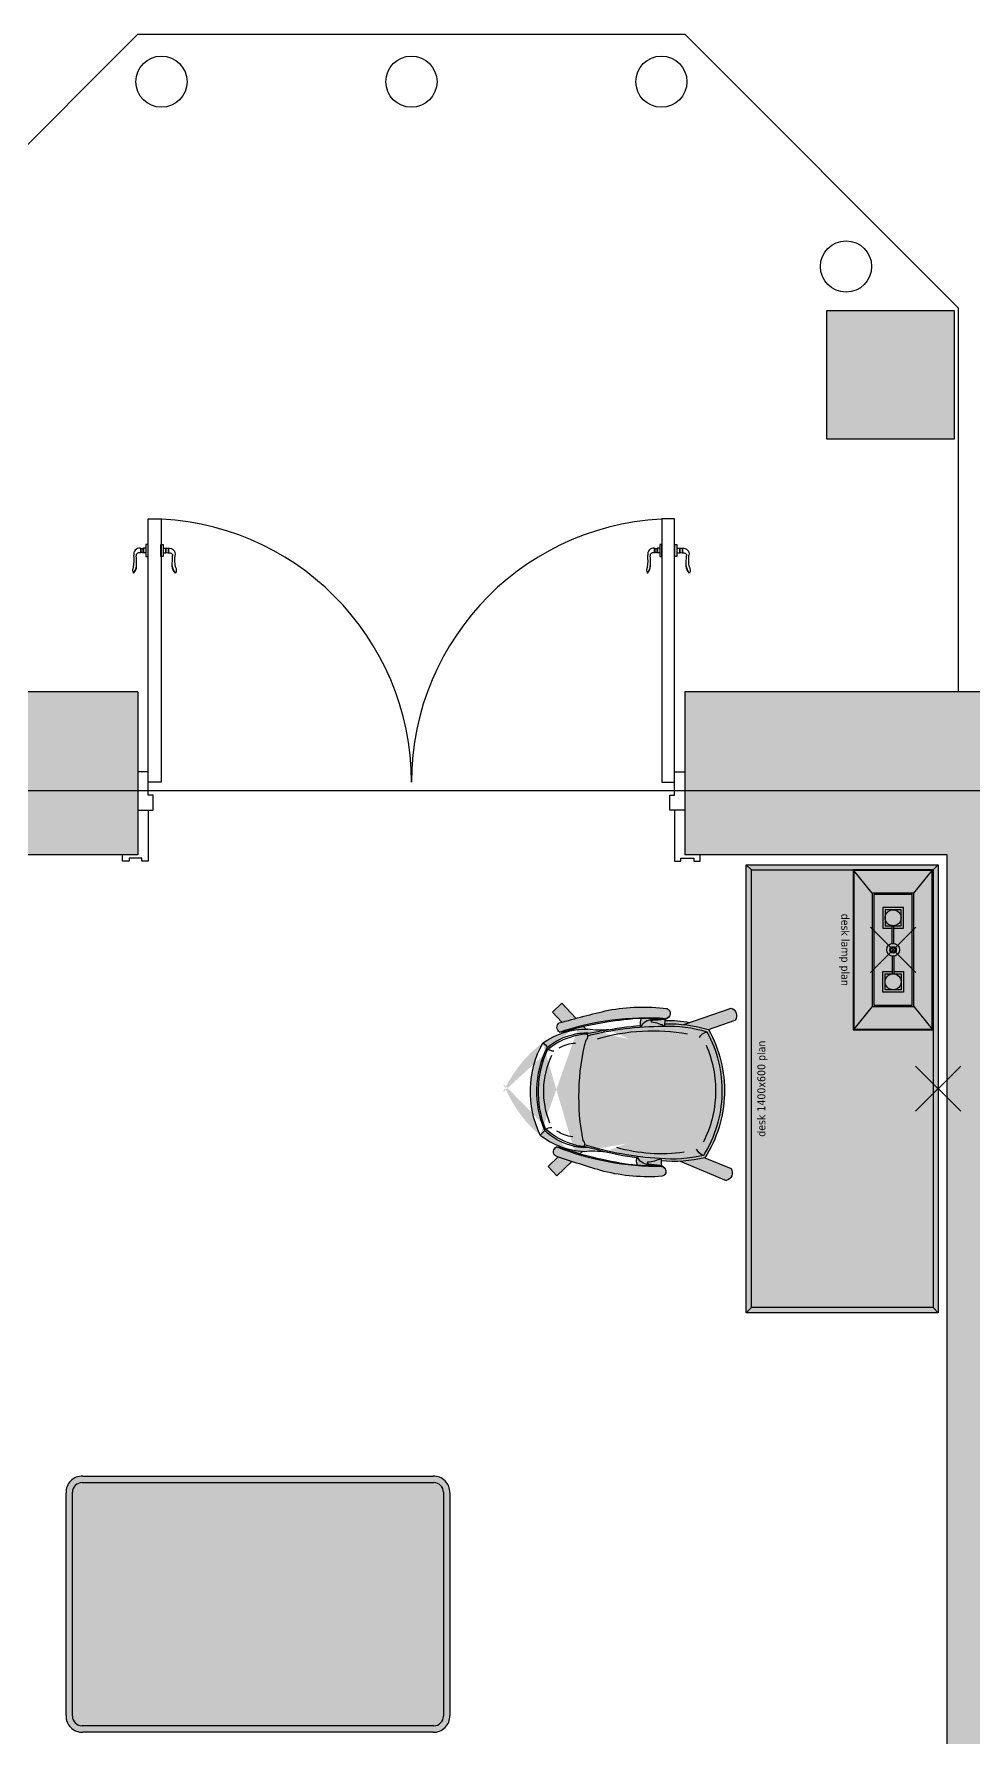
# Model space of a CAD drawing. Header units: millimetres. Extents: x 11159 to 50121, y 18346 to 37577.
# Drawn here: x 38615 to 41554, y 31997 to 37321 of the extents above; entities that cross this region are included whole.
import ezdxf
from ezdxf.enums import TextEntityAlignment as Align

# ---------------------------------------------------------------- set-up
doc = ezdxf.new("R2010")
doc.units = ezdxf.units.MM
for name, color, linetype in [('axis', 40, 'Continuous'), ('doors', 4, 'Continuous'), ('dwgmodels.com', 19, 'Continuous'), ('furnhatch', 254, 'Continuous'), ('furniture', 34, 'Continuous'), ('HATCH', 8, 'Continuous'), ('wall', 5, 'Continuous')]:
    doc.layers.add(name, color=color, linetype=linetype)
doc.styles.add('ayala furniture', font='tahoma.ttf', dxfattribs={"height": 25})

# ---------------------------------------------------------------- blocks, each defined once
blk = doc.blocks.new('door-handle')
at = {"color": 0}
for p, q in [((-32, 10), (-32, -10.00000000000728)), ((-30, 9), (-32, 9)), ((-30, 9), (-30, -9)), ((-19, 9), (-21, 9)), ((-21, 9), (-21, -9)), ((-19, 10), (-19, -10.00000000000728)), ((-9, 10), (-19, 10)), ((0, 25), (-9, 25)), ((-9, 25), (-9, -25)), ((0, -25), (0, 25)), ((-32, -10.00000000000364), (-40.34172901356942, -10.00000000000364)), ((-30, -9), (-32, -9)), ((-19, -9), (-21, -9)), ((-9, -10), (-19, -10.00000000000364)), ((-9, -25), (0, -25)), ((-61.67027487228916, -93.05419732806331), (-60.75208368415406, -94.01785612024833))]:
    blk.add_line(p, q, dxfattribs=at)
for centre, radius, start, end in [((-34.46362960745319, -14.92424038324498), 25.04570281554129, 84.35495152263769, 191.5747182569977), ((-25.49999999999818, 16.17089144310557), 8.465913068820786, 237.8902061553036, 302.1097938446965), ((-38.8885466585707, -82.44414781276464), 25.13126123219481, 149.329352931917, 204.972632821159), ((-91.0594398050871, -62.15080612508973), 42.64671855244374, 313.5613391426849, 358.16915816811), ((-90.1706845965, -63.14248529410906), 42.64671855244374, 313.5613391426849, 358.16915816811), ((-242.8306956194119, -39.24300342557399), 184.8403687438857, 350.5395445302115, 5.991388819178432), ((-39.67183528947498, -19.52468724937171), 9.54821579143467, 85.9768775786792, 192.3256840784366), ((-595.5908857967352, -61.5688183318307), 548.0530142172786, 359.6930381090062, 4.186108045202766), ((-25.49999999999818, -16.17089144310921), 8.465913068820786, 57.89020615530352, 122.1097938446965)]:
    blk.add_arc(centre, radius, start, end, dxfattribs=at)
blk = doc.blocks.new('desk1400 (pl)')
at = {"layer": 'furnhatch'}
blk.add_hatch(color=256, dxfattribs=at).paths.add_polyline_path([(-700.0000000000001, 0), (-700.0000000000001, -599.9999999999995), (700.0000000000001, -599.9999999999995), (700.0000000000001, 0)])
at = {"color": 0, "linetype": 'ByBlock'}
for p, q in [((-700.0000000000001, 4.547473508864641e-13), (-684.0000000000001, -15.99999999999955)), ((683.9999999999999, -16), (699.9999999999999, 0)), ((-683.9999999999999, -583.9999999999991), (-699.9999999999999, -599.9999999999991)), ((684.0000000000001, -583.9999999999995), (700.0000000000001, -599.9999999999995))]:
    blk.add_line(p, q, dxfattribs=at)
for points in [[(-700.0000000000001, -599.9999999999995), (700.0000000000001, -600), (700.0000000000001, 0), (-700, 0)], [(-683.9999999999999, -583.9999999999991), (684.0000000000001, -583.9999999999995), (684.0000000000001, -16), (-684, -16)]]:
    blk.add_lwpolyline(points, close=True, dxfattribs=at)
at = {"layer": 'dwgmodels.com'}
blk.add_lwpolyline([(-700.0000000000001, -599.9999999999995), (700.0000000000001, -599.9999999999995), (700.0000000000001, 0), (-700.0000000000001, 0)], close=True, dxfattribs=at)
blk = doc.blocks.new('chair(top)')
h = blk.add_hatch(color=254)
edge = h.paths.add_edge_path()
edge.add_line((-268.7258775819937, 217.8700059060102), (-268.8082901656599, 220.8151209216048))
edge.add_ellipse((-264.8151906370331, 240.5647524405467), major_axis=(-14.24768031961131, 14.2476803196113), ratio=0.9999999999991576, start_angle=74.44572454939811, end_angle=123.5696855099821, ccw=False)
edge.add_ellipse((-269.2934629281954, 239.6549229735938), major_axis=(11.21819662684667, 11.21819662684667), ratio=0.9999999999996725, start_angle=64.62616845629191, end_angle=169.5417827002394, ccw=False)
edge.add_ellipse((-199.7111331898341, -330.5546092239638), major_axis=(-417.1423224938641, 417.1423224938641), ratio=0.9999999999999156, start_angle=304.4125378387086, end_angle=322.29530560955857, ccw=False)
edge.add_ellipse((-754.7219521359948, -2650.423126653714), major_axis=(-2103.410748130997, 2103.410748130997), ratio=0.9999999999999782, start_angle=300.10151816898457, end_angle=302.1137096617236, ccw=False)
edge.add_line((10.08759975196153, 224.2490111837433), (54.37378485003137, 271.0850518966581))
edge.add_line((54.37378485003137, 271.0850518966581), (83.43815236988303, 243.6030115671456))
edge.add_line((83.43815236988303, 243.6030115671456), (53.80265087159933, 212.2611935341083))
edge.add_ellipse((-754.7219521353836, -2650.423126653885), major_axis=(-2103.410748562303, 2103.410748562302), ratio=0.9999999998586856, start_angle=299.0562210493645, end_angle=299.2284193854286, ccw=False)
edge.add_ellipse((52.85564905080537, 196.0846871638896), major_axis=(-11.82700587491875, 11.82700587491875), ratio=0.9999999999995888, start_angle=163.7727397053436, end_angle=280.19489465516006, ccw=False)
edge.add_ellipse((56.92524343710102, 218.0836809898028), major_axis=(26.07484310239823, 26.07484310239823), ratio=0.9999999999998664, start_angle=207.1728532711554, end_angle=231.1979395816537, ccw=False)
edge.add_ellipse((-218.2791082765034, -674.8299108590254), major_axis=(634.6207870617633, 634.6207870617632), ratio=0.9999999999991646, start_angle=27.89886255482355, end_angle=28.91341477611117)
edge.add_line((30.40593617323611, 187.517371510723), (27.9968867872085, 184.9696168356822))
edge.add_ellipse((-548.4495624315896, -2001.232787197321), major_axis=(587.0701330397267, 2183.613920179248), ratio=0.3197021209612336, start_angle=353.4974769260804, end_angle=360.8664433436097, ccw=False)
edge.add_ellipse((-167.8147776433034, -4.695928454431851), major_axis=(-226.2741699807234, 226.2741699807234), ratio=0.9999999999999298, start_angle=199.8922707132662, end_angle=253.3134861441613, ccw=False)
edge.add_ellipse((-659.5039093939413, 1967.43085890685), major_axis=(-708.263130267219, 2147.366860089802), ratio=0.3197021209613926, start_angle=179.133556656394, end_angle=186.5025230739189, ccw=False)
edge.add_line((38.29691425853525, -183.1145302273944), (40.84466893356876, -185.5235796134257))
edge.add_ellipse((-255.6752539186273, 661.5673376411287), major_axis=(634.6207870683817, 634.6207870683816), ratio=0.9999999999921979, start_angle=244.2923420815168, end_angle=245.3068943028054)
edge.add_ellipse((69.03180125441577, -214.5590493780692), major_axis=(-26.07484310241184, 26.07484310241184), ratio=0.9999999999997788, start_angle=312.00781727580124, end_angle=336.03290358611747, ccw=False)
edge.add_ellipse((63.73835130673251, -192.8220598102162), major_axis=(-11.82700587491932, 11.82700587491932), ratio=0.9999999999995678, start_angle=173.010862202313, end_angle=289.4330171521126, ccw=False)
edge.add_ellipse((-901.7574218459631, 2604.070184822682), major_axis=(-2103.41074793095, 2103.410747930949), ratio=0.9999999996930369, start_angle=153.9773374616437, end_angle=154.1495357977531, ccw=False)
edge.add_line((65.58849095692858, -208.9202943118325), (96.93030898991856, -238.5557958101526))
edge.add_line((96.93030898991856, -238.5557958101526), (69.44826866047515, -267.6201633300552))
edge.add_line((69.44826866047515, -267.6201633300552), (22.61222794761125, -223.3339782319308))
edge.add_ellipse((-901.7574218456575, 2604.070184822791), major_axis=(-2103.410748130788, 2103.410748130788), ratio=0.9999999999994623, start_angle=151.0920471957012, end_angle=153.1042386884402, ccw=False)
edge.add_ellipse((-217.883832038744, 318.8691301071085), major_axis=(-417.1423224938707, 417.1423224938706), ratio=0.9999999999998921, start_angle=130.9104512478701, end_angle=148.7932190187255, ccw=False)
edge.add_ellipse((-255.4701187021274, -254.3392807485179), major_axis=(11.21819662684518, 11.21819662684518), ratio=0.9999999999997722, start_angle=103.66397415717847, end_angle=208.5795884010857, ccw=False)
edge.add_ellipse((-250.9479749099992, -254.9972533136533), major_axis=(-14.24768031964553, 14.24768031964553), ratio=0.9999999999990276, start_angle=-30.363928652567722, end_angle=18.76003230794572, ccw=False)
edge.add_line((-256.0392612595751, -235.5018284070575), (-256.4378955271532, -221.2561426769753))
edge.add_ellipse((-295.7004372587544, 195.4732743575805), major_axis=(-295.97715638611, 295.9771563861099), ratio=0.9999999999998843, start_angle=132.2876374217565, end_angle=140.3822860605126, ccw=False)
edge.add_line((-315.5082297867921, -222.63269972118), (-460.006585750496, -282.4357960835187))
edge.add_ellipse((-453.9273444394785, -258.2746066892141), major_axis=(-17.61704072573552, 17.61704072573552), ratio=0.9999999999999213, start_angle=14.089224986627073, end_angle=120.87687039063141, ccw=False)
edge.add_line((-475.3029883108975, -245.4760873628838), (-393.3400231896667, -211.5543235573568))
edge.add_ellipse((-64.68620707647642, -1.810101617313194), major_axis=(275.6863883864078, 275.6863883864078), ratio=0.9999999999999918, start_angle=136.6028784287194, end_angle=167.5456914886425, ccw=False)
edge.add_ellipse((-64.68620707647642, -1.810101617316832), major_axis=(-275.6863883864233, 275.6863883864233), ratio=0.9999999999998269, start_angle=15.660065368797405, end_angle=46.602878428724125, ccw=False)
edge.add_line((-404.5550088999589, 189.2269812489831), (-488.2866812199645, 218.5121440731491))
edge.add_ellipse((-467.6602035633114, 232.4860006397394), major_axis=(17.61704072573502, 17.61704072573502), ratio=0.9999999999996753, start_angle=62.32888646681948, end_angle=169.1165318708087, ccw=False)
edge.add_line((-475.0810695609252, 256.269419143191), (-346.3167110529757, 211.2340687151736))
edge.add_ellipse((-272.0076456527895, -200.6920375279806), major_axis=(-295.9771563863061, 295.9771563863061), ratio=0.999999999999935, start_angle=314.5507772149108, end_angle=325.22584737304743, ccw=False)
edge = h.paths.add_edge_path(flags=16)
edge.add_ellipse((-225.570224367184, 209.9252218375368), major_axis=(-24.10597093469982, 24.10597093469982), ratio=0.9999999999997591, start_angle=211.2676183798251, end_angle=251.1054033958742)
edge.add_ellipse((-239.1196741265012, -672.6916662506337), major_axis=(635.4793251658017, 635.4793251658017), ratio=0.9999999999999271, start_angle=395.1525654517351, end_angle=402.1833257481602, ccw=False)
edge.add_ellipse((-218.279108276547, -674.8299108590072), major_axis=(-634.6207870621439, 634.6207870621438), ratio=0.9999999999998513, start_angle=301.82686545011296, end_angle=306.4868929364221, ccw=False)
edge.add_line((-13.74636836636637, 199.0427600996118), (-21.89174788976379, 190.4283959105342))
edge.add_ellipse((-548.4495624315896, -2001.232787197321), major_axis=(587.0701330408556, 2183.613920179092), ratio=0.319702120963795, start_angle=4.802875289350225, end_angle=5.122785823531273)
edge.add_ellipse((-66.25761061967933, 425.8541437317363), major_axis=(-168.8879684536302, 168.8879684536301), ratio=0.9999999999999392, start_angle=128.689181425494, end_angle=144.6893949273848, ccw=False)
edge.add_ellipse((-278.8927535450784, -824.1789120136236), major_axis=(-728.069720567609, 728.0697205676091), ratio=0.9999999999995693, start_angle=-55.42886302752728, end_angle=-49.81566218188388)
edge = h.paths.add_edge_path(flags=16)
edge.add_ellipse((-42.33938688067428, -428.8929925017619), major_axis=(-168.8879684536613, 168.8879684536612), ratio=0.9999999999999521, start_angle=308.51636193005004, end_angle=324.51657543194045, ccw=False)
edge.add_ellipse((-659.5039093939413, 1967.43085890685), major_axis=(-708.2631302708895, 2147.366860089051), ratio=0.3197021209699953, start_angle=174.8772141763657, end_angle=175.1971247105425)
edge.add_line((-11.20838732554694, -191.3546305901727), (-2.594023136480246, -199.5000101135738))
edge.add_ellipse((-255.6752539187437, 661.5673376410887), major_axis=(-634.6207870618618, 634.6207870618617), ratio=0.9999999999993446, start_angle=146.7188639209919, end_angle=151.3788914073059, ccw=False)
edge.add_ellipse((-276.363632878827, 658.2669966050162), major_axis=(-635.4793251658646, 635.4793251658641), ratio=0.9999999999997161, start_angle=141.0224311092699, end_angle=148.0531914056933, ccw=False)
edge.add_ellipse((-213.4778395521716, -222.2110188643601), major_axis=(24.1059709346948, 24.1059709346948), ratio=0.9999999999999242, start_angle=292.1003534615298, end_angle=331.8765284087744)
edge.add_ellipse((-327.7865533689765, 822.2378003765989), major_axis=(-738.8796952597296, 738.8796952597297), ratio=0.9999999999996969, start_angle=143.0833324076496, end_angle=148.6141338056812)
at = {"color": 0}
for p, q in [((10.08759975196153, 224.2490111837433), (54.37378485003137, 271.0850518966545)), ((83.43815236988303, 243.6030115671529), (54.37378485003137, 271.0850518966545)), ((-404.5550088999589, 189.2269812489831), (-488.2866812199645, 218.5121440731491)), ((-327.5775521305623, 204.6800455477714), (-475.0810695609252, 256.269419143191)), ((-268.2163645970286, 199.6619328683955), (-268.8082901656599, 220.8151209216048)), ((53.80265087159933, 212.2611935341083), (83.43815236988303, 243.6030115671492)), ((-75.48967101048038, 185.1764377170548), (-24.16564088818268, 175.8014779471596)), ((-21.89174788976379, 190.4283959105305), (-13.74636836636637, 199.0427600996118)), ((27.9968867872085, 184.9696168356822), (30.40593617323611, 187.517371510723)), ((107.3398084499058, -126.8196339086753), (121.9489233599888, -140.4788345274683)), ((-393.3400231896667, -211.5543235573568), (-475.3029883108975, -245.4760873628838)), ((-65.01613684107724, -189.1081845535045), (-14.2966859578446, -176.8777617977285)), ((-11.20838732556149, -191.3546305901655), (-2.594023136480246, -199.5000101135738)), ((38.29691425853525, -183.1145302273981), (40.84466893356876, -185.5235796134257)), ((65.58849095692858, -208.9202943118325), (96.93030898991856, -238.5557958101526)), ((-315.6188610171375, -222.6784863329704), (-460.006585750496, -282.4357960835187)), ((-256.6311868282064, -214.3486403538482), (-256.0392612595751, -235.5018284070575)), ((22.61222794761125, -223.3339782319308), (69.4482686604606, -267.6201633300589)), ((96.93030898991856, -238.5557958101563), (69.4482686604606, -267.6201633300589))]:
    blk.add_line(p, q, dxfattribs=at)
for centre, major_axis, ratio, start_param, end_param in [((-467.6602035633114, 232.4860006397394), (-17.61704072573153, 17.61704072573153), 0.9999999999996958, -0.4829520388474187, 1.380843973905084), ((-272.0076456528041, -200.6920375279806), (-295.9771563863455, 295.9771563863455), 0.9999999999999962, -0.793244336637264, -0.6069234579313644), ((-269.2934629281954, 239.6549229735938), (11.21819662684459, 11.21819662684459), 0.9999999999996083, 1.127939422510819, 3.754533569509473), ((-264.54363499998, 240.8816365198581), (14.52539675992373, 14.52539675992373), 0.9999999999992834, 2.877054109961037, 3.880504056685858), ((-199.7111331898341, -330.5546092239638), (-417.142322493864, 417.1423224938642), 0.999999999999916, -0.9701842375422975, -0.658071060571439), ((-212.3372297121387, -631.7594183345209), (-606.6008140146446, 606.6008140146447), 0.999999999999912, -1.109562378968135, -0.7157752201058359), ((-205.5406695541169, 78.95897964039978), (-96.1777976965524, 96.17779769655242), 0.9999999999997707, -0.6315818166713134, -0.30650278543162), ((-218.996253493955, 634.6684616142229), (294.7986010413947, 294.7986010413946), 0.999999999999832, 3.815218156581885, 3.902831687238235), ((-265.0786304672074, 222.1614568777877), (0.223933229909275, 0.223933229909275), 0.999999999985031, 1.86914438863439, 3.536355757859214), ((-257.463549141743, 185.4177334128435), (26.677194891962, 26.677194891962), 0.9999999999980165, 0.8383478686643068, 0.9962201220589038), ((-225.6579813017015, 756.9779987772672), (-379.4110909380073, 379.4110909380074), 0.9999999999998536, 2.282434797790377, 2.350300831238549), ((-246.5387414926663, -70.94216794437307), (-208.1142977247922, 208.1142977247922), 0.9999999999995169, -0.7944892665429938, -0.7414807916117142), ((-205.0126554415037, -226.5385492308378), (-319.3128716225431, 319.3128716225431), 0.9999999999998874, -0.8076679132340324, -0.6992587703622899), ((-228.9706138271431, 212.6711950944664), (-3.685190877627701, 3.685190877627702), 0.9999999999976901, -1.302835839238257, -0.7668235589418706), ((-229.1573701032321, 180.887371274559), (-27.95410382369728, 27.95410382369729), 0.9999999999998069, -1.350670574225882, -0.7939242035359348), ((-227.8863733700709, 215.2797709205297), (-1.72057193039827, 1.72057193039827), 0.9999999999967231, 3.023895299804479, 4.83682138223733), ((-223.6543698022142, 187.3157356743213), (-22.04777923979486, 22.04777923979487), 0.9999999999993134, 4.243185449467387, 4.971126998669017), ((-225.570224367184, 209.9252218375368), (-24.10597093469959, 24.10597093469959), 0.9999999999998869, 3.538483607369089, 4.382616058806517), ((-239.1196741265012, -672.6916662506337), (635.4793251657975, 635.4793251657974), 0.9999999999999218, 0.6135280076555872, 0.7362379237466978), ((-754.7219521359657, -2650.423126653717), (2103.410748130088, 2103.410748130087), 0.9999999999992716, 0.5071267255587925, 0.5604899686269389), ((-64.68620707647642, -1.810101617316832), (-275.6863883864401, 275.6863883864402), 0.9999999999999973, 0.2733197017629434, 0.8133736694877909), ((-64.68620707647642, -1.810101617316832), (-270.0617312782004, 270.0617312782004), 0.9999999999999972, 0.2827795221934541, 0.8133736694877953), ((-284.3064884749183, -211.7034959422163), (-295.9771563862092, 295.9771563862092), 0.9999999999999063, -0.8233857642569696, -0.4940114430146763), ((-279.1277403439308, -218.7589347211979), (-295.9771563863034, 295.9771563863035), 0.9999999999998864, -0.8233857642570708, -0.4940114430147511), ((-410.5318224100774, 144.9258322912283), (-27.49263066949573, 27.49263066949573), 0.9999999999999265, 4.438288973810573, 5.206777512342492), ((-229.3899044121645, -412.7541804375833), (-422.9538282293844, 422.9538282293844), 0.9999999999999293, -1.076511597121385, -0.6020349330795471), ((-263.4396234798623, -764.5135380489774), (-681.6704228441729, 681.670422844173), 0.9999999999999404, -1.033988474929463, -0.7856146672856712), ((-278.8927535450493, -824.1789120136273), (-728.0697205669901, 728.0697205669902), 0.9999999999999567, -0.9842527318439857, -0.8696787768969425), ((-66.25761061967933, 425.8541437317363), (-168.8879684536001, 168.8879684536001), 0.9999999999999085, 2.246049927571246, 2.525306334201293), ((-218.2791082765616, -674.8299108590072), (-634.6207870620703, 634.6207870620705), 0.9999999999998939, -1.084869454722596, -0.9339799112316637), ((-19.40055086740176, 32.45492723689313), (-103.3723086186273, 103.3723086186274), 0.9999999999998354, -1.043338318194928, -0.6777708184690228), ((-11.68627882916189, 168.0753543276296), (10.37852262089191, 10.37852262089191), 0.9999999999996537, 1.801840403774142, 3.18673180230197), ((-548.4495624315896, -2001.232787197321), (587.070133039725, 2183.613920179243), 0.3197021209613728, -0.1134904373267702, 0.08940947949422928), ((-26.35622059737216, 43.40956021261809), (-93.6280367220868, 93.62803672208682), 0.9999999999999528, -1.108817819540306, -0.8019428276806895), ((-37.00312651848071, -38.86902561802344), (-151.6096374676092, 151.6096374676092), 0.9999999999997238, -1.465989034129342, -1.033871354875439), ((-21.7194618392532, -7.837163405176398), (131.4617060589698, 131.4617060589698), 0.9999999999999908, 0.07103730960031739, 0.570694954984682), ((56.92524343710102, 218.0836809898028), (-26.07484310244038, 26.07484310244038), 0.9999999999994462, 2.069394451264315, 2.464368942731535), ((52.85564905080537, 196.0846871638896), (-11.82700587491875, 11.82700587491875), 0.9999999999995888, 2.858373532869894, 4.890323459011205), ((-70.45588349200261, -1.971553356150253), (-251.84697260246, 251.8469726024601), 0.9999999999999514, 0.3729909171842971, 0.8133736694878078), ((-650.8439131820196, -9.247181322436518), (460.26259335768, 460.2625933576799), 0.9999999999999509, 5.511994174035144, 5.756436210047836), ((3.339296885838849, 22.6213354262909), (88.09684735578182, 88.0968473557818), 0.9999999999998872, 0.2916496971965489, 0.7169744699224708), ((79.36425234892522, 152.9096430823629), (22.09207425052567, 22.09207425052566), 0.999999999999356, 3.910415488281132, 4.562667802240806), ((-153.0807297657302, -4.283628443412454), (186.6209724193957, 186.6209724193957), 0.9999999999999563, 5.525762649872446, 5.940487126817846), ((-186.608609732255, -4.543462701294629), (-221.8780491035966, 221.8780491035968), 0.9999999999998669, 3.952805259139653, 4.362277162439131), ((126.8523993714334, 120.8587927128065), (20.67831095704464, 20.67831095704464), 0.9999999999992967, 1.244159130468729, 1.942153830467003), ((-175.765761853414, -4.247718547881959), (-217.743680197076, 217.743680197076), 0.9999999999999066, 3.952789121619202, 4.387584914305041), ((-167.8147776433034, -4.695928454450041), (-226.2741699807216, 226.2741699807216), 0.9999999999999346, 3.4887782732345, 4.421154372920699), ((-153.0807297657302, -4.283628443343332), (186.6209724194643, 186.6209724194643), 0.9999999999999141, 5.111038172926849, 5.525762649872204), ((-186.5706740488531, -5.899140995043126), (221.8780491036628, 221.8780491036627), 0.9999999999998429, 5.118451810510898, 5.527923713810384), ((-175.7282550434757, -5.588070520843758), (-217.7436801970631, 217.7436801970632), 0.9999999999999406, 3.52234773185016, 3.957143524536046), ((-64.68620707647642, -1.810101617316832), (-275.6863883864777, 275.6863883864779), 0.999999999999806, 0.8133736694878859, 1.353427637212674), ((-64.68620707647642, -1.810101617316832), (-270.0617312781703, 270.0617312781703), 0.9999999999999671, 0.8133736694878104, 1.343967816782137), ((-70.45588349200261, -1.97155335615389), (-251.846972602529, 251.846972602529), 0.9999999999997325, 0.8133736694879277, 1.253756421791367), ((-650.3425596018787, -27.16366799540629), (-460.2625933576238, 460.262593357624), 0.9999999999998148, 3.72429276290228, 3.968734798914982), ((-2.268911149876658, -168.4658597088273), (-10.37852262088943, 10.37852262088943), 0.9999999999997222, 0.01081186346840668, 1.395703261996232), ((4.599097730504582, -22.39919686567009), (-88.0968473558013, 88.09684735580132), 0.9999999999998179, 2.480569195847981, 2.905893968573967), ((-39.11884900723817, 36.73891910473685), (151.6096374676113, 151.6096374676113), 0.9999999999998019, 4.231415020645869, 4.663532699899801), ((-22.12374262225057, 6.610307497368922), (-131.4617060589726, 131.4617060589726), 0.9999999999998674, 2.626848710785713, 3.126506356170106), ((87.7910454046505, -148.2321687261137), (22.09207425051094, 22.09207425051094), 0.9999999999998455, 0.2056721903244237, 0.8579245042842272), ((-295.7004372587398, 195.4732743575842), (-295.977156386233, 295.977156386233), 0.9999999999999004, 2.120758781990166, 2.450133103232456), ((-401.7848849478323, -167.6567335483742), (27.49263066950813, 27.49263066950813), 0.9999999999997372, 4.27395146060771, 5.042439999139619), ((-290.9243460964208, 202.8072774784632), (-295.9771563863219, 295.9771563863219), 0.9999999999999174, 2.120758781990292, 2.450133103232607), ((-255.7074681394151, 306.0402396430727), (-357.2825548735469, 357.282554873547), 0.9999999999999183, 2.212389642273598, 2.633478913276216), ((-247.3340929910046, 618.8965246472799), (-606.600814014658, 606.600814014658), 0.9999999999999425, 2.342522559081317, 2.736309717943634), ((-305.780371738525, 748.5851650539116), (-681.6704228442118, 681.6704228442118), 0.9999999999999303, 2.412362006261237, 2.660735813905037), ((-212.8293467210606, -199.5297750641112), (22.04777923979715, 22.04777923979715), 0.9999999999992665, 4.509601974280856, 5.237543523482532), ((-213.4778395521716, -222.211018864371), (24.10597093468131, 24.1059709346813), 0.99999999999999, 5.098112914143228, 5.942245365581105), ((-324.5459165309294, 807.2930044605491), (-728.0697205668938, 728.0697205668939), 0.999999999999689, 2.496426115872383, 2.611000070819437), ((-42.33938688064518, -428.8929925017583), (-168.8879684536203, 168.8879684536204), 0.9999999999998903, -0.8985589952256328, -0.6193025885958406), ((-901.7574218455557, 2604.070184822824), (-2103.410748130856, 2103.410748130856), 0.9999999999995024, 2.637053697143621, 2.690416940211761), ((-255.6752539187291, 661.5673376410923), (634.620787062117, 634.6207870621168), 0.9999999999999492, 4.131523577002064, 4.282413120493006), ((-17.55525318927539, -33.48905435172492), (-103.3723086186235, 103.3723086186235), 0.9999999999999803, 2.30451815744461, 2.670085657170468), ((-23.8874352833227, -44.81551871414558), (93.62803672210792, 93.62803672210791), 0.999999999999948, 3.999486493451179, 4.306361485310775), ((69.03180125441577, -214.5590493780692), (-26.07484310240746, 26.07484310240747), 0.9999999999998431, -0.8376216037563717, -0.4426471122890365), ((63.73835130673251, -192.8220598102162), (11.82700587491863, 11.82700587491863), 0.9999999999996483, 4.590405513938742, 6.622355440079944), ((-453.9273444394785, -258.2746066892141), (-17.61704072572982, 17.61704072572982), 0.9999999999999134, 0.245903365070598, 2.109699377822958), ((-255.4701187021274, -254.3392807485179), (11.21819662684615, 11.21819662684615), 0.9999999999998342, 1.0138064230565, 3.640400570054439), ((-250.6591234809312, -255.2984556304327), (-14.5253967599462, 14.5253967599462), 0.9999999999986536, -0.6829603909156489, 0.3204895558082239), ((-217.8838320387586, 318.8691301071085), (-417.1423224938907, 417.1423224938907), 0.9999999999998979, 2.284818399546905, 2.596931576517783), ((-200.8034991469904, -90.32962989480075), (96.17779769653342, 96.1777976965334), 0.9999999999995393, 3.504046451202118, 3.829125482441774), ((-183.1617391857144, -645.9219709149475), (-294.7986010416971, 294.7986010416972), 0.9999999999999909, -0.7052880214676513, -0.6176744908113412), ((-252.240148354962, -236.6374881761367), (0.2239332299078862, 0.2239332299078861), 0.9999999999947435, 1.231984234706244, 2.899195603922476), ((-246.6917595290288, -199.525413872776), (-26.67719489185014, 26.67719489185014), 0.9999999999994872, 2.201323543712335, 2.359195797106915), ((-182.9732699608721, -768.4126480204868), (-379.411090937828, 379.411090937828), 0.9999999999998536, -0.7235534922631026, -0.6556874588149292), ((-250.1201608865813, 57.04425797130898), (-208.1142977253082, 208.1142977253082), 0.9999999999997935, 2.368228130586899, 2.421236605518206), ((-217.3602903885621, 214.7193688072402), (-319.3128716225934, 319.3128716225934), 0.9999999999998963, 2.326006109337782, 2.434415252209497), ((-216.7193480804854, -225.1428510676487), (3.685190877631348, 3.685190877631346), 0.9999999999971941, 3.96436722471106, 4.500379505009204), ((-218.6832215179602, -193.4192079029162), (27.95410382370221, 27.95410382370221), 0.9999999999999445, 3.991467869306629, 4.548214239996422), ((-215.4909279779968, -227.6867121607211), (1.720571930402755, 1.720571930402754), 0.9999999999981636, 4.643907590717196, 6.456833673143568), ((-276.3636328788416, 658.2669966050125), (635.4793251660293, 635.4793251660293), 0.9999999999999992, 4.03210206881869, 4.154811984909794)]:
    blk.add_ellipse(centre, major_axis=major_axis, ratio=ratio, start_param=start_param, end_param=end_param, dxfattribs=at)
at = {"color": 0, "extrusion": (0, 0, -1)}
blk.add_ellipse((-659.5039093939413, 1967.43085890685), major_axis=(-708.2631302672345, 2147.366860089796), ratio=0.3197021209613486, start_param=3.028102216263012, end_param=3.231002133084019, dxfattribs=at)
blk = doc.blocks.new('desk lamp (pl)')
at = {"layer": 'furnhatch'}
blk.add_hatch(color=256, dxfattribs=at).paths.add_polyline_path([(-250, -125.0000000000009), (250, -125.0000000000009), (250, 124.9999999999991), (-250, 124.9999999999991)])
at = {"color": 0}
for p, q in [((-177.5, 64.99999999999864), (-247.5, 122.4999999999991)), ((177.5, 64.99999999999864), (247.5, 122.4999999999991)), ((-19.84313483298456, 2.500000000000455), (-74.99999999999955, 2.500000000000455)), ((19.84313483298456, 2.500000000000455), (74.99999999999955, 2.500000000000455)), ((-19.84313483298456, -2.499999999999545), (-74.99999999999955, -2.499999999999545)), ((19.84313483298456, -2.499999999999545), (74.99999999999955, -2.499999999999545)), ((-177.5, -65.00000000000045), (-247.5, -122.5000000000009)), ((177.5, -65.00000000000045), (247.5, -122.5000000000009))]:
    blk.add_line(p, q, dxfattribs=at)
for points in [[(-250, -125.0000000000009), (250, -125.0000000000009), (250, 124.9999999999991), (-250, 124.9999999999991)], [(-247.5, -122.5000000000009), (247.5, -122.5000000000009), (247.5, 122.4999999999991), (-247.5, 122.4999999999991)], [(-177.4999999999995, -65.00000000000045), (177.5, -65.00000000000045), (177.5, 64.99999999999864), (-177.4999999999995, 64.99999999999864)], [(-172.4999999999995, -60.00000000000045), (172.5, -60.00000000000045), (172.5, 59.99999999999864), (-172.4999999999995, 59.99999999999864)], [(-74.99999999999955, 24.99999999999909), (-124.9999999999995, 24.99999999999909), (-124.9999999999995, -25.00000000000045), (-74.99999999999955, -25.00000000000091)], [(74.99999999999955, 24.99999999999909), (124.9999999999995, 24.99999999999909), (124.9999999999995, -25.00000000000045), (74.99999999999955, -25.00000000000091)]]:
    blk.add_lwpolyline(points, close=True, dxfattribs=at)
for points in [[(-67.49999999999955, 2.500000000000455), (-67.49999999999955, 32.49999999999909), (-132.4999999999995, 32.49999999999909), (-132.4999999999995, -32.5), (-67.49999999999955, -32.5), (-67.49999999999955, -2.499999999999545)], [(67.49999999999955, 2.500000000000455), (67.49999999999955, 32.49999999999909), (132.4999999999995, 32.49999999999909), (132.4999999999995, -32.5), (67.49999999999955, -32.5), (67.49999999999955, -2.499999999999545)]]:
    blk.add_lwpolyline(points, dxfattribs=at)
for centre in [(-99.99999999999955, -4.547473508864641e-13), (100, -9.094947017729282e-13)]:
    blk.add_circle(centre, 25, dxfattribs=at)
at = {"color": 0, "linetype": 'ByBlock'}
for radius in [20, 10, 7.5]:
    blk.add_circle((0, 0), radius, dxfattribs=at)
at = {"layer": 'dwgmodels.com'}
blk.add_lwpolyline([(-250, -125.0000000000009), (250, -125.0000000000009), (250, 124.9999999999991), (-250, 124.9999999999991)], close=True, dxfattribs=at)

msp = doc.modelspace()

# ---------------------------------------------------------------- hatches: boundary and pattern name
at = {"layer": 'furnhatch'}
h = msp.add_hatch(color=254, dxfattribs=at)
h.paths.add_polyline_path([(38764.9003107828, 32794.78141202451, 0.4142135623731115), (38734.9003107828, 32764.78141202451), (38734.9003107828, 32064.78141202451, 0.4142135623730759), (38764.9003107828, 32034.78141202451), (39864.9003107828, 32034.78141202451, 0.4142135623730669), (39894.9003107828, 32064.78141202451), (39894.9003107828, 32764.78141202451, 0.4142135623731115), (39864.9003107828, 32794.78141202451)], flags=0)
h.paths.add_polyline_path([(38714.9003107828, 32762.7165176464), (38714.9003107828, 32066.84630640262, 0.4386035189460164), (38766.96520516092, 32014.78141202451), (39862.83541640469, 32014.78141202451, 0.4386035189461466), (39914.9003107828, 32066.84630640264), (39914.9003107828, 32762.7165176464, 0.4386035189460163), (39862.83541640469, 32814.78141202451), (38766.96520516092, 32814.78141202451, 0.4386035189460163)])
h.paths.add_polyline_path([(38734.9003107828, 32764.78141202451, -0.4142135623731115), (38764.9003107828, 32794.78141202451), (39864.9003107828, 32794.78141202451, -0.4142135623731115), (39894.9003107828, 32764.78141202451), (39894.9003107828, 32064.78141202451, -0.4142135623730669), (39864.9003107828, 32034.78141202451), (38764.9003107828, 32034.78141202451, -0.4142135623730759), (38734.9003107828, 32064.78141202451)], flags=16)
at = {"layer": 'HATCH', "true_color": 0x2b2b2b}
h = msp.add_hatch(color=250, dxfattribs=at)
h.dxf.hatch_style = 1
h.paths.add_polyline_path([(38584.9003107828, 23756.37710312664), (38119.9003107828, 23756.37710312664), (38119.9003107828, 24551.33275666475), (37869.9003107828, 24551.33275666475), (37869.9003107828, 24356.37710312664), (36639.9003107828, 24356.37710312664), (36639.9003107828, 23846.37710312664), (37684.9003107828, 23846.37710312664), (37684.9003107828, 23246.37710312664), (38584.9003107828, 23246.37710312664)])
h.paths.add_polyline_path([(35129.9003107828, 24356.37710312664), (34594.9003107828, 24356.37710312664), (34594.9003107828, 28296.37710312664), (36414.90030955445, 28296.37710312664), (36414.90030955445, 28896.37710312664), (37869.90031078279, 28896.37710312665), (37869.9003107828, 25361.33275666475), (38119.9003107828, 25361.33275666475), (38119.9003107828, 30696.37710312664), (40509.9003107828, 30696.37710312665), (40509.90031078282, 30816.37710312665), (38119.9003107828, 30816.37710312664), (38119.9003107828, 31066.37710312664), (37869.9003107828, 31066.37710312664), (37869.9003107828, 30816.37710312663), (37219.90031078282, 30816.37710312663), (37219.90031078282, 30696.37710312663), (37869.9003107828, 30696.37710312663), (37869.90031078279, 29016.37710312665), (36414.90030955445, 29016.37710312664), (36414.90030955445, 29366.37714497871), (36294.90030955446, 29366.37714497871), (36294.90030955445, 28416.37710312666), (34594.90031078283, 28416.37710312664), (34594.90031078282, 28801.37710312664), (34084.9003107828, 28801.37710312664), (34084.9003107828, 23846.37710312664), (35129.9003107828, 23846.37710312664)])
h.paths.add_polyline_path([(42949.9003107828, 24356.37710312664), (41719.90031078277, 24356.37710312664), (41719.90031078279, 27856.37710312666), (41794.9003107828, 27856.37710312666), (41794.9003107828, 27976.37710312666), (41719.90031078277, 27976.37710312666), (41719.90031078277, 28581.37710312666), (41469.90031078279, 28581.37710312666), (41469.9003107828, 23756.37710312664), (41004.9003107828, 23756.37710312664), (41004.9003107828, 23246.37710312664), (41904.9003107828, 23246.37710312664), (41904.9003107828, 23846.37710312664), (42949.9003107828, 23846.37710312664)])
h.paths.add_polyline_path([(45504.9003107828, 35266.37710312664), (44249.9003107828, 35266.37710312664), (44249.9003107828, 34756.37710312664), (44994.9003107828, 34756.37710312664), (44994.9003107828, 30816.37710312666), (42504.9003107828, 30816.37710312666), (42504.9003107828, 30696.37710312666), (42599.9003107828, 30696.37710312666), (42599.9003107828, 30106.37710312664), (42719.90031078234, 30106.37710312664), (42719.9003107828, 30696.37710312665), (44194.9003107828, 30696.37710312665), (44194.90031078282, 30296.37710312665), (44994.9003107828, 30296.37710312665), (44994.9003107828, 28576.37710312666), (42719.90031115492, 28576.37710312666), (42719.9003107828, 29396.37710312664), (42599.9003107828, 29396.37710312664), (42599.9003107828, 27976.37710312666), (42504.9003107828, 27976.37710312666), (42504.9003107828, 27856.37710312666), (42719.9003107828, 27856.37710312666), (42719.9003107828, 28456.37710312666), (44994.9003107828, 28456.37710312666), (44994.9003107828, 24356.37710312664), (44459.9003107828, 24356.37710312664), (44459.9003107828, 23846.37710312664), (45504.90031078279, 23846.37710312664)])
h.paths.add_polyline_path([(44994.9003107828, 30416.37710312665), (44314.90031078282, 30416.37710312666), (44314.9003107828, 30696.37710312665), (44994.9003107828, 30696.37710312665)], flags=16)
h.paths.add_polyline_path([(41719.9003107828, 34756.37710312664), (42539.9003107828, 34756.37710312664), (42539.9003107828, 35266.37710312664), (40649.9003107828, 35266.37710312664), (40649.9003107828, 34756.37710312664), (41469.9003107828, 34756.37710312664), (41469.90031078282, 30816.37710312665), (41319.90031078282, 30816.37710312665), (41319.9003107828, 30696.37710312665), (41469.90031078282, 30696.37710312665), (41469.90031078279, 30091.37710312666), (41719.90031078289, 30091.37710312666), (41719.9003107828, 30696.37710312666), (41794.9003107828, 30696.37710312666), (41794.9003107828, 30816.37710312666), (41719.90031078279, 30816.37710312666), (41719.90031078279, 30856.37710312666)])
h.paths.add_polyline_path([(36509.90031078282, 30816.37710312663), (34594.9003107828, 30816.37710312663), (34594.9003107828, 34756.37710312664), (35339.90031078282, 34756.37710312663), (35339.90031078282, 35266.37710312664), (34084.9003107828, 35266.37710312664), (34084.9003107828, 30311.37710312664), (34594.9003107828, 30311.37710312664), (34594.9003107828, 30696.37710312663), (36294.90030955448, 30696.37710312663), (36294.90030955448, 30076.37714497871), (36414.90030955446, 30076.37714497871), (36414.90030955448, 30696.37710312663), (36509.90031078282, 30696.37710312663)])
h.paths.add_polyline_path([(38939.9003107828, 35266.37710312664), (37049.90031078282, 35266.37710312664), (37049.90031078282, 34756.37710312664), (37869.90031078282, 34756.37710312664), (37869.90031078282, 34506.37710312664), (38119.90031078277, 34506.37710312664), (38119.90031078277, 34756.37710312664), (38939.9003107828, 34756.37710312664)])
h.paths.add_polyline_path([(38497.03234513875, 36456.37710312664), (38097.03234513875, 36456.37710312664), (38097.03234513875, 36056.37710312664), (38497.03234513875, 36056.37710312664)])
h.paths.add_polyline_path([(41492.76827642685, 36456.37710312664), (41092.76827642685, 36456.37710312664), (41092.76827642685, 36056.37710312664), (41492.76827642685, 36056.37710312664)])

# ---------------------------------------------------------------- linework, layer by layer
at = {"layer": 'axis'}
msp.add_line((50120.9003107828, 34956.37710312664), (32518.80156209455, 34956.37710312664), dxfattribs=at)
at = {"layer": 'Defpoints', "color": 1}
for points in [[(41230.40698200083, 34530.4415844997), (41371.82833823815, 34389.02022826238)], [(41230.40698200083, 34389.02022826238), (41371.82833823815, 34530.4415844997)], [(41371.40698200083, 33955.02022826238), (41512.82833823815, 34096.4415844997)], [(41371.40698200083, 34096.4415844997), (41512.82833823815, 33955.02022826238)]]:
    msp.add_lwpolyline(points, dxfattribs=at)
at = {"layer": 'doors'}
for centre, start, end in [((38971.90031078286, 34983.37710312687), 0, 90), ((40617.90031078274, 34983.37710312687), 90, 180)]:
    msp.add_arc(centre, 822.9556535380509, start, end, dxfattribs=at)
at = {"layer": 'furniture', "color": 34, "linetype": 'ByBlock'}
for points in [[(38971.90031078286, 35806.33275666492), (39011.90031078286, 35806.33275666492), (39011.90031078286, 34983.37710312687), (38971.90031078286, 34983.37710312687), (38971.90031078286, 35806.33275666492)], [(40617.90031078274, 35806.33275666492), (40577.90031078274, 35806.33275666492), (40577.90031078274, 34983.37710312687), (40617.90031078274, 34983.37710312687), (40617.90031078274, 35806.33275666492)], [(38939.9003107828, 35016.37710312664), (38939.9003107828, 34896.37710312664), (38986.9003107828, 34896.37710312664), (38986.90031078286, 34943.37710312687), (38971.90031078286, 34943.37710312687), (38971.90031078274, 35016.37710312617), (38939.9003107828, 35016.37710312617)], [(40649.9003107828, 35016.37710312664), (40649.9003107828, 34896.37710312664), (40602.9003107828, 34896.37710312664), (40602.90031078274, 34943.37710312687), (40617.90031078274, 34943.37710312687), (40617.90031078286, 35016.37710312617), (40649.9003107828, 35016.37710312617)], [(38971.90031078286, 34896.37710312664), (38971.90031078286, 34736.37710312722), (38951.90031078286, 34736.37710312722), (38951.90031078274, 34746.37710312722), (38911.9003107828, 34746.37710312722), (38911.9003107828, 34736.37710312722), (38891.9003107828, 34736.37710312722), (38891.9003107828, 34756.3771031267)], [(40617.81161785897, 34896.37710312664), (40617.81161785897, 34736.37710312722), (40637.81161785897, 34736.37710312722), (40637.81161785909, 34746.37710312722), (40677.81161785903, 34746.37710312722), (40677.81161785903, 34736.37710312722), (40697.81161785903, 34736.37710312722), (40697.81161785903, 34756.3771031267)], [(38766.96520516092, 32814.78141202451), (39862.83541640469, 32814.78141202451)], [(38714.9003107828, 32066.84630640262), (38714.9003107828, 32762.7165176464)], [(38734.9003107828, 32064.89255461961), (38734.9003107828, 32764.78141202451)], [(38764.9003107828, 32794.78141202451), (39864.9003107828, 32794.78141202451)], [(39894.9003107828, 32764.67027019213), (39894.9003107828, 32064.89255385689)], [(39914.9003107828, 32762.7165176464), (39914.9003107828, 32066.84630640264)], [(39864.9003107828, 32034.78141202451), (38764.9003107828, 32034.78141202451)], [(39862.83541640469, 32014.78141202451), (38766.96520516092, 32014.78141202451)]]:
    msp.add_lwpolyline(points, dxfattribs=at)
for centre, radius, start, end in [((38764.9003107828, 32764.78141202451), 50.04261972351928, 87.63514915936618, 182.3648508410508), ((39864.9003107828, 32764.78141202451), 50.04261972351928, 357.6351491589491, 92.36485084063384), ((38764.9003107828, 32764.78141202451), 30, 90, 180.2122657497305), ((39864.9003107828, 32764.78141202451), 30, 359.7877342502695, 90), ((38764.9003107828, 32064.78141202451), 50.04261972351928, 177.6351491589491, 272.3648508406338), ((38764.9003107828, 32064.78141202451), 30, 179.7877342502695, 270), ((39864.9003107828, 32064.78141202451), 50.04261972351928, 267.6351491593662, 2.36485084105088), ((39864.9003107828, 32064.78141202451), 30, 270, 0.2122657497305516)]:
    msp.add_arc(centre, radius, start, end, dxfattribs=at)
at = {"layer": 'wall', "color": 0}
for p, q in [((38084.9003107828, 36466.37710312664), (38939.9003107828, 37321.37710312664)), ((38939.9003107828, 37321.37710312664), (40649.9003107828, 37321.37710312664)), ((41504.9003107828, 36466.37710312664), (40649.9003107828, 37321.37710312664)), ((41504.9003107828, 36466.37710312664), (41504.9003107828, 35266.37710312664))]:
    msp.add_line(p, q, dxfattribs=at)
at = {"layer": 'wall', "color": 5}
for p, q in [((38939.9003107828, 35266.37710312664), (37049.9003107828, 35266.37710312664)), ((38939.9003107828, 35266.37710312664), (38939.9003107828, 34756.37710312664)), ((42539.9003107828, 35266.37710312664), (40649.9003107828, 35266.37710312664)), ((40649.9003107828, 35266.37710312664), (40649.9003107828, 34756.37710312664)), ((38939.9003107828, 34756.37710312664), (38119.90031078277, 34756.37710312664)), ((41469.9003107828, 34756.37710312664), (40649.9003107828, 34756.37710312664)), ((41469.90031078282, 30816.37710312665), (41469.9003107828, 34756.37710312664))]:
    msp.add_line(p, q, dxfattribs=at)
msp.add_lwpolyline([(41492.76827642685, 36456.37710312664), (41092.76827642685, 36456.37710312664), (41092.76827642685, 36056.37710312664), (41492.76827642685, 36056.37710312664), (41492.76827642685, 36456.37710312664)], dxfattribs=at)
at = {"layer": 'wall', "color": 0}
for centre in [(39013.22674317502, 37172.57150116291), (39794.90031078282, 37172.5715011629), (40576.57387839058, 37172.57150116291), (41153.96267446312, 36595.18270509037)]:
    msp.add_circle(centre, 80, dxfattribs=at)

# ---------------------------------------------------------------- block references
at = {"layer": 'furniture', "color": 34, "linetype": 'ByBlock', "zscale": 0.07530120532436947}
for p, xscale, yscale in [((38971.37829559908, 35707.50745533485), 0.7530120532028377, 0.7530120532028377), ((40578.42232596735, 35707.50745533485), 0.753012053319253, 0.753012053319253)]:
    msp.add_blockref('door-handle', p, dxfattribs=dict(at, xscale=xscale, yscale=yscale))
at = {"layer": 'furniture', "color": 34, "linetype": 'ByBlock', "zscale": 0.07530120532436947, "rotation": 359.9999999689974}
for p, xscale, yscale in [((39011.37829559826, 35707.50745533485), -0.753012053319253, 0.753012053319253), ((40618.42232596653, 35707.50745533485), -0.7530120532028377, 0.7530120532028377)]:
    msp.add_blockref('door-handle', p, dxfattribs=dict(at, xscale=xscale, yscale=yscale))
at = {"layer": 'furniture', "color": 34, "xscale": -1, "rotation": 270}
msp.add_blockref('desk1400 (pl)', (41442.11766011949, 34025.73090638104), dxfattribs=at)
at = {"layer": 'furniture', "color": 34, "rotation": 270}
msp.add_blockref('desk lamp (pl)', (41301.11766011949, 34459.73090638104), dxfattribs=at)
at = {"layer": 'furniture', "color": 34, "linetype": 'ByBlock', "xscale": -1}
msp.add_blockref('chair(top)', (40319.3562020703, 34021.47584054436), dxfattribs=at)

# ---------------------------------------------------------------- texts
at = {"layer": 'Defpoints', "color": 40, "style": 'ayala furniture'}
for s, rotation, p in [('desk lamp plan', 270, (41148.61766011949, 34459.73090638104)), ('desk 1400x600 plan', 90, (40892.11766011949, 34025.73090638104))]:
    msp.add_text(s, height=25, rotation=rotation, dxfattribs=at).set_placement(p, align=Align.MIDDLE)

doc.saveas('drawing.dxf')
